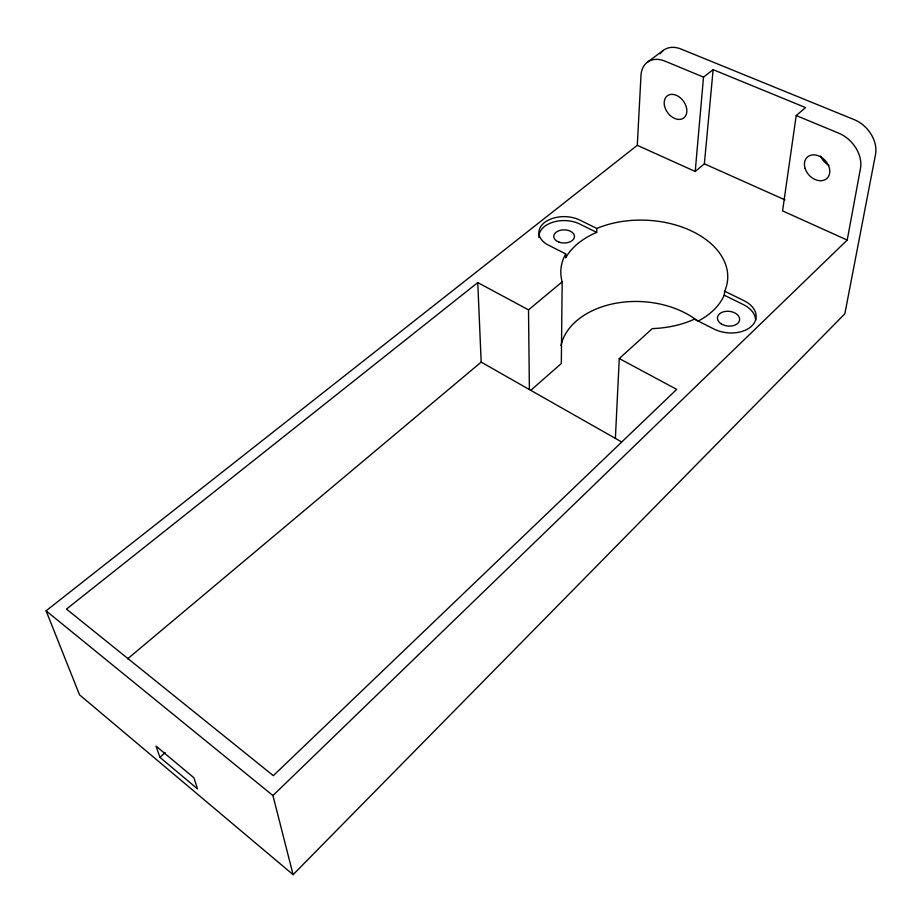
<?xml version="1.0" encoding="UTF-8"?>
<svg xmlns="http://www.w3.org/2000/svg" width="922" height="922" viewBox="0 0 922 922"><rect width="100%" height="100%" fill="white"/><g stroke="black" fill="none" stroke-linecap="round" stroke-linejoin="round"><path stroke-width="1.38" d="M698.138 321.11A83.314 54.237 2.8 0 0 724.231 295.178L724.68 291.191A83.522 54.214 2.7 0 0 692.722 231.56A83.522 54.214 2.7 0 0 596.834 228.449L579.638 220.001A25.297 16.008 0.2 0 0 544.28 222.721A25.297 16.008 0.2 0 0 548.417 245.125L565.716 253.896A83.522 54.214 2.7 0 0 562.166 281.867L561.325 363.498L531.095 390.064M565.716 253.896L565.67 257.849A83.314 54.237 2.8 0 1 596.707 232.39L596.834 228.449M615.377 438.388L619.273 358.554L652.303 328.612A83.522 54.214 2.7 0 0 694.439 319.139L713.812 328.958A27.199 17.979 5.7 0 0 751.614 326.146A27.199 17.979 5.7 0 0 743.893 300.63L724.68 291.191M660.071 53.856A27.487 19.8 55.4 0 1 681.058 49.062L854.072 119.583A29.112 22.543 46.7 0 1 875.497 154.608L844.852 313.768L293.092 874.655L79.534 694.831L46.1 610.837L637.286 145.319L640.986 75.477A27.752 19.685 55.1 0 1 664.958 61.129L703.521 77.125L713.132 69.657L805.563 107.586L796.205 115.561L782.571 210.896L847.214 240.066L860.468 168.53A29.412 22.428 46.8 0 0 838.743 133.194L796.205 115.561M637.286 145.319L695.211 171.469L703.521 77.125M695.211 171.469L704.362 163.839L713.132 69.657M293.092 874.655L272.935 795.548L847.214 240.066M159.932 757.331L156.025 746.105L193.931 777.788L197.515 788.886L159.932 757.331L165.222 752.583M127.616 658.838L481.18 362.104L477.769 282.593L528.513 309.861L529.389 389.557L621.543 441.892M528.513 309.861L562.166 281.867M477.769 282.593L66.488 609.096L273.327 775.656L676.702 389.384L619.273 358.554M647.186 62.362L663.287 50.422M704.362 163.839L785.014 199.89M596.707 232.39L579.558 223.942A25.228 16.02 0.2 0 0 552.266 222.421A25.228 16.02 0.2 0 0 538.967 237.599M724.231 295.178L743.386 304.606A27.13 17.991 5.7 0 1 755.625 320.326M481.18 362.104L529.389 389.557M46.1 610.837L272.935 795.548M828.832 165.28A14.337 10.937 47 0 1 820.638 156.049M560.945 345.52A79.234 54.467 3.2 0 1 616.461 303.142A79.234 54.467 3.2 0 1 698 321.236M805.113 168.426A14.487 10.88 47.1 0 0 826.654 178.695A14.487 10.88 47.1 0 0 819.554 156.302A14.487 10.88 47.1 0 0 805.113 168.426M721.246 323.876A11.156 7.399 5.7 0 0 739.456 320.695A11.156 7.399 5.7 0 0 724.899 311.475A11.156 7.399 5.7 0 0 721.246 323.876M558.893 242.094A10.373 6.581 0.2 0 0 574.498 236.493A10.373 6.581 0.2 0 0 558.997 230.696A10.373 6.581 0.2 0 0 558.893 242.094M664.382 105.096A13.795 9.773 53.9 0 0 682.845 118.546A13.795 9.773 53.9 0 0 679.353 97.041A13.795 9.773 53.9 0 0 664.382 105.096"/></g></svg>
